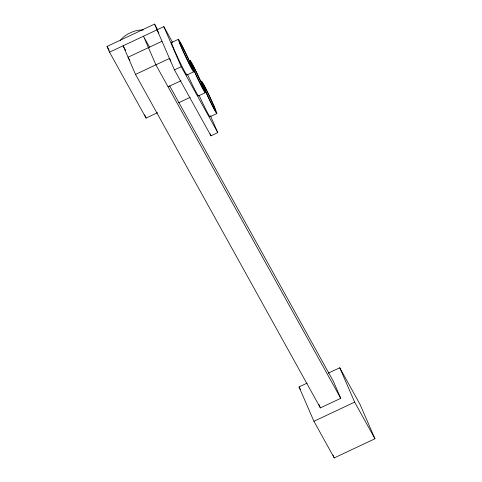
<?xml version="1.0" encoding="UTF-8"?>
<svg xmlns="http://www.w3.org/2000/svg" width="482" height="482" viewBox="0 0 482 482"><rect width="100%" height="100%" fill="white"/><g stroke="black" fill="none" stroke-linecap="round" stroke-linejoin="round"><path stroke-width="0.72" d="M157.608 112.661L146.07 118.084L109.528 52.164L107.04 46.435L154.553 24.1L157.813 29.974M109.528 52.164L163.826 26.637L172.508 42.302M162.006 41.271L128.073 57.231L129.893 60.521M171.526 42.524L178.31 39.337M125.609 50.303L123.103 45.778L135.526 74.403L169.465 58.449L170.899 61.033M174.436 69.896L181.22 66.709L217.762 132.628L210.977 135.822L174.436 69.896L154.553 24.1M186.926 74.987L193.71 71.794M168.067 86.808L180.967 80.741M178.647 102.768L190.191 97.346M198.397 95.924L205.181 92.737A18.021 0.807 64.8 0 0 194.855 68.938A18.021 0.807 64.8 0 0 192.71 67.649A18.021 0.807 64.8 0 0 205.181 92.737M209.965 116.801L216.755 113.613A18.021 0.807 64.8 0 0 206.429 89.815A18.021 0.807 64.8 0 0 204.284 88.525A18.021 0.807 64.8 0 0 216.755 113.613M328.212 373.207L339.75 367.778L360.048 404.404L374.96 438.753L334.231 457.9L313.933 421.274L299.021 386.926L307.167 383.1M135.526 74.403L320.385 407.899L340.75 398.331L333.297 381.154L169.58 85.808M313.933 421.274L354.656 402.127L374.96 438.753M157.042 29.824L158.849 33.089M149.553 47.194L143.461 36.204L155.891 64.829L340.75 398.331M299.021 386.926L300.473 389.54M107.04 46.435L109.209 50.351M339.75 367.778L354.656 402.127M210.393 115.65L217.762 132.628M163.826 26.637L181.22 66.709M210.092 133.785L210.977 135.822M318.897 404.464L320.385 407.899M333.038 455.153L334.231 457.9M144.69 114.909L146.07 118.084M120.392 40.355A18.021 10.02 -23.5 0 1 128.284 33.788L132.556 31.824A18.021 10.02 -23.5 0 1 143.305 30.011M198.457 95.563A18.021 0.807 64.8 0 1 187.631 74.698M186.691 74.011A18.021 0.807 64.8 0 1 183.817 69.926A18.021 0.807 64.8 0 1 175.267 52.05L173.695 48.435A18.021 0.807 64.8 0 1 171.815 42.657M210.032 116.439A18.021 0.807 64.8 0 1 199.205 95.575M203.265 89.128L202.301 87.435A15.014 0.669 64.8 0 1 191.649 64.552A15.014 0.669 64.8 0 1 197.885 75.499A15.014 0.669 64.8 0 1 203.265 89.128M191.541 65.889L189.968 62.268A18.021 0.807 64.8 0 0 179.979 41.699A18.021 0.807 64.8 0 0 180.479 45.242L182.057 48.863A18.021 0.807 64.8 0 0 192.047 69.432A18.021 0.807 64.8 0 0 191.541 65.889M182.835 50.224L181.503 47.182A15.014 0.669 64.8 0 1 183.871 49.568A15.014 0.669 64.8 0 1 192.445 69.227A15.014 0.669 64.8 0 1 182.835 50.224M205.097 89.995A15.014 0.669 64.8 0 0 215.49 110.896A15.014 0.669 64.8 0 0 206.88 91.062A15.014 0.669 64.8 0 0 205.097 89.995"/></g></svg>
